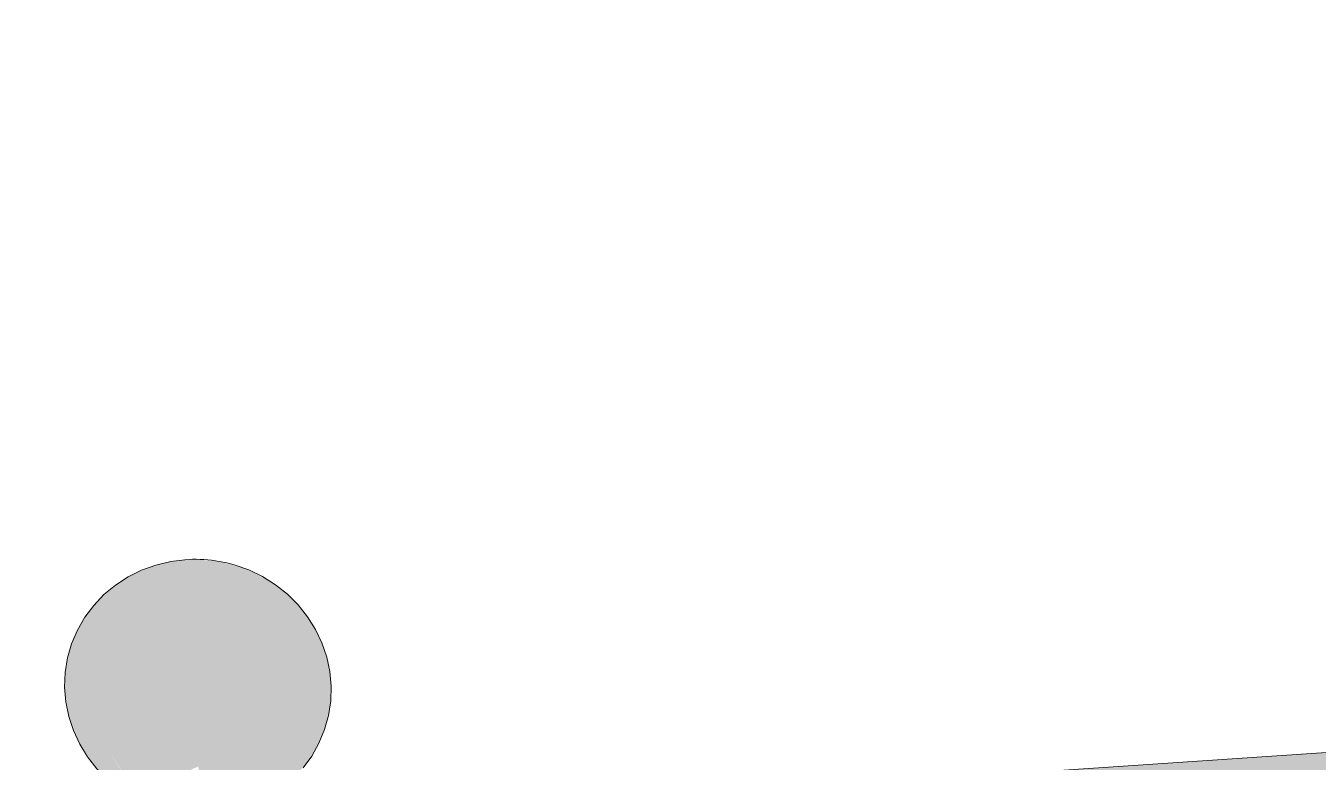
# Model space of a CAD drawing. Header units: inches. Extents: x 31213 to 31218, y -65 to 66.
# Drawn here: x 31215.89369 to 31215.94199, y -64.80838 to -64.78086 of the extents above; entities that cross this region are included whole.
import ezdxf

# ---------------------------------------------------------------- set-up
doc = ezdxf.new("R2010")
doc.units = ezdxf.units.IN
doc.header["$MEASUREMENT"] = 0
doc.layers.add('A-GENM', color=13, linetype='Continuous', lineweight=9)
doc.layers.add('A-ROOF', color=132, linetype='Continuous', lineweight=13)

msp = doc.modelspace()

# ---------------------------------------------------------------- hatches: boundary and pattern name
at = {"layer": 'A-GENM', "lineweight": 5}
for points in [[(31215.9031, -64.809445), (31215.90339, -64.809255), (31215.904061, -64.808573), (31215.904445, -64.808015), (31215.904702, -64.807522), (31215.904885, -64.80706), (31215.905081, -64.806077), (31215.905092, -64.805484), (31215.904998, -64.804774), (31215.904771, -64.803983), (31215.904367, -64.803181), (31215.904027, -64.802699), (31215.903426, -64.802084), (31215.903251, -64.80193), (31215.902675, -64.801531), (31215.90184, -64.80113), (31215.900868, -64.80087), (31215.899936, -64.800801), (31215.899504, -64.800838), (31215.899059, -64.800908), (31215.898473, -64.801121), (31215.897926, -64.801443), (31215.897434, -64.801868), (31215.897007, -64.802385), (31215.896657, -64.802982), (31215.896393, -64.803643), (31215.89622, -64.804353), (31215.896144, -64.805093), (31215.896166, -64.805845), (31215.896286, -64.806591), (31215.8965, -64.807311), (31215.896804, -64.807989), (31215.897246, -64.808675), (31215.897353, -64.808801), (31215.897369, -64.808678), (31215.89758, -64.808761), (31215.897598, -64.808674), (31215.899858, -64.808674), (31215.900125, -64.808543), (31215.900154, -64.808674), (31215.90089, -64.808674), (31215.900908, -64.808855), (31215.901196, -64.808729), (31215.901205, -64.808674), (31215.901638, -64.808693), (31215.901695, -64.808968), (31215.901869, -64.80887), (31215.901875, -64.809058), (31215.901982, -64.808806), (31215.902271, -64.809201), (31215.902472, -64.809121), (31215.902798, -64.809309), (31215.90279, -64.809392), (31215.902874, -64.809335), (31215.90302, -64.809329), (31215.903058, -64.809297), (31215.903099, -64.809438)], [(31215.89687, -64.809143), (31215.896903, -64.808963), (31215.89699, -64.809025), (31215.897008, -64.808918), (31215.897072, -64.808922), (31215.897266, -64.808999), (31215.89733, -64.808975), (31215.897353, -64.808801), (31215.897189, -64.808607), (31215.896804, -64.807989), (31215.8965, -64.807311), (31215.896268, -64.806478), (31215.896166, -64.805845), (31215.896144, -64.805093), (31215.896238, -64.804281), (31215.896393, -64.803643), (31215.896657, -64.802982), (31215.897007, -64.802385), (31215.897434, -64.801868), (31215.897926, -64.801443), (31215.898473, -64.801121), (31215.899059, -64.800908), (31215.898492, -64.801034), (31215.897676, -64.80137), (31215.897214, -64.801643), (31215.896651, -64.802085), (31215.89612, -64.802653), (31215.895738, -64.803214), (31215.895454, -64.803816), (31215.895273, -64.804369), (31215.895166, -64.804941), (31215.895134, -64.805541), (31215.895258, -64.80654), (31215.895408, -64.807059), (31215.89563, -64.807576), (31215.896235, -64.808497), (31215.89675, -64.809033), (31215.896869, -64.809143)]]:
    msp.add_hatch(color=256, dxfattribs=at).paths.add_polyline_path(points, flags=0)
at = {"layer": 'A-ROOF', "lineweight": 5}
msp.add_hatch(color=256, dxfattribs=at).paths.add_polyline_path([(31215.698882, -64.824956), (31216.348251, -64.781879), (31216.348251, -64.780856), (31215.698882, -64.824316)], flags=0)

# ---------------------------------------------------------------- linework, layer by layer
at = {"layer": 'A-GENM'}
for points in [[(31215.896944, -64.809201, 0), (31215.896741, -64.809037, 0), (31215.896342, -64.808633, 0), (31215.895992, -64.808188, 0), (31215.895698, -64.807709, 0), (31215.895462, -64.807201, 0), (31215.895289, -64.806672, 0), (31215.895179, -64.806129, 0), (31215.895135, -64.805578, 0), (31215.895157, -64.805027, 0), (31215.895245, -64.804484, 0), (31215.895398, -64.803955, 0), (31215.895614, -64.803448, 0), (31215.89589, -64.802969, 0), (31215.896221, -64.802525, 0), (31215.896605, -64.802122, 0), (31215.897035, -64.801765, 0), (31215.897506, -64.801459, 0), (31215.898012, -64.801208, 0), (31215.898545, -64.801014, 0), (31215.8991, -64.800882, 0), (31215.899628, -64.800815, 0)], [(31215.899628, -64.800815, 0), (31215.899914, -64.800801, 0), (31215.900057, -64.8008, 0), (31215.9002, -64.800803, 0), (31215.900343, -64.800811, 0), (31215.900486, -64.800822, 0), (31215.900629, -64.800837, 0), (31215.900771, -64.800855, 0), (31215.900913, -64.800878, 0), (31215.901195, -64.800936, 0), (31215.901472, -64.801008, 0), (31215.902015, -64.801199, 0), (31215.902532, -64.801448, 0), (31215.903017, -64.801752, 0), (31215.903463, -64.802106, 0), (31215.903865, -64.802507, 0), (31215.904217, -64.802948, 0), (31215.904515, -64.803424, 0), (31215.904755, -64.803929, 0), (31215.904933, -64.804456, 0), (31215.905048, -64.804997, 0), (31215.905097, -64.805547, 0), (31215.90508, -64.806096, 0), (31215.904998, -64.806639, 0), (31215.904851, -64.807168, 0), (31215.904641, -64.807677, 0), (31215.904371, -64.808157, 0), (31215.904046, -64.808603, 0)]]:
    msp.add_polyline3d(points, dxfattribs=at)
at = {"layer": 'A-ROOF'}
msp.add_line((31215.698882, -64.824316), (31216.348251, -64.780856), dxfattribs=at)

doc.saveas('drawing.dxf')
